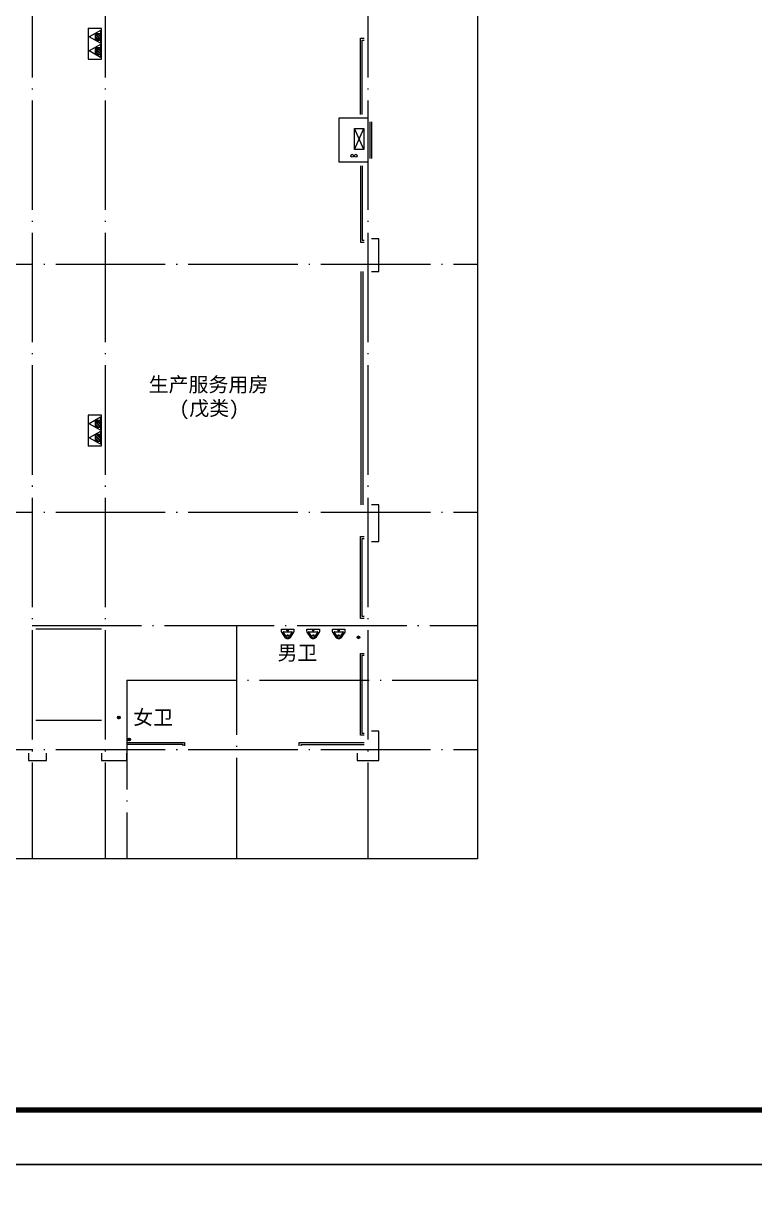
# Model space of a CAD drawing. Extents: x 5412679 to 5683609, y 301830 to 763830.
# Drawn here: x 5484074 to 5504102, y 490118 to 522115 of the extents above; entities that cross this region are included whole.
import ezdxf

# ---------------------------------------------------------------- set-up
doc = ezdxf.new("R2010")
doc.units = 0
doc.header["$LTSCALE"] = 1000
doc.header["$MEASUREMENT"] = 0
doc.linetypes.add('DOTE', pattern=[2.42, 2, -0.2, 0.02, -0.2])
doc.layers.get('Defpoints').update_dxf_attribs({"color": 56})
for name, color, linetype in [('$dl$', 255, 'Continuous'), ('DOTE', 252, 'DOTE'), ('LVTRY', 6, 'Continuous'), ('PUB_TEXT', 7, 'Continuous'), ('PUB_TITLE', 4, 'Continuous'), ('WALL', 30, 'Continuous')]:
    doc.layers.add(name, color=color, linetype=linetype)
doc.styles.add('黑体', font='simhei.ttf', dxfattribs={"width": 0.6})

# ---------------------------------------------------------------- blocks, each defined once
blk = doc.blocks.new('A$C09E87549')
h = blk.add_hatch()
h.set_pattern_fill('ANSI32', color=6, scale=92.565, angle=180, style=0)
h.set_pattern_definition([(225, (650584.016, -313493.7), (24.5450022, -24.5450022), []), (225, (650567.653, -313493.7), (24.5450022, -24.5450022), [])])
h.paths.add_polyline_path([(93, 132), (213, 132), (213, 222), (93, 222)])
h = blk.add_hatch()
h.set_pattern_fill('ANSI32', color=6, scale=92.565, angle=180, style=0)
h.set_pattern_definition([(225, (650829.586, -313493.7), (24.5450022, -24.5450022), []), (225, (650813.222, -313493.7), (24.5450022, -24.5450022), [])])
h.paths.add_polyline_path([(458, 132), (458, 222), (338, 222), (338, 132)])
at = {"color": 6}
for p, q in [((42, 222), (263, 222)), ((42, 222), (153, 26)), ((93, 132), (93, 222)), ((263, 222), (153, 26)), ((213, 132), (213, 222)), ((288, 222), (509, 222)), ((288, 222), (398, 26)), ((338, 132), (338, 222)), ((509, 222), (398, 26)), ((458, 132), (458, 222)), ((213, 132), (93, 132)), ((458, 132), (338, 132))]:
    blk.add_line(p, q, dxfattribs=at)
at = {"color": 6, "ltscale": 0.5, "const_width": 12}
blk.add_lwpolyline([(540, 6), (6, 6), (6, 236), (540, 236), (540, 6)], dxfattribs=at)
at = {"color": 6}
blk.add_lwpolyline([(540, 236), (6, 236), (6, 6), (540, 6)], close=True, dxfattribs=at)
blk = doc.blocks.new('$lvtry$00000219')
at = {"color": 0}
for p, q in [((-124, -91, 0), (-43, -216, 0)), ((-116, -76, 0), (116, -76, 0)), ((43, -216, 0), (124, -91, 0))]:
    blk.add_line(p, q, dxfattribs=at)
at = {"color": 0, "elevation": 0}
blk.add_lwpolyline([(69, -231, -0.57735), (-69, -231), (-162, -88, -0.145378), (-170, -61), (-170, 0), (170, 0), (170, -61, -0.145378), (162, -88)], format="xyb", close=True, dxfattribs=at)
at = {"color": 0}
for centre, radius in [((0, -177, 0), 20), ((0, -38, 0), 17.7)]:
    blk.add_circle(centre, radius, dxfattribs=at)
for centre, radius, start, end in [((-116, -86, 0), 10, 90, 213.0863), ((0, -191, 0), 50, 210, 330), ((116, -86, 0), 10, 326.9137, 90)]:
    blk.add_arc(centre, radius, start, end, dxfattribs=at)
for p in [(0, -38, 0), (0, -177, 0)]:
    blk.add_point(p, dxfattribs=at)

msp = doc.modelspace()

# ---------------------------------------------------------------- hatches: boundary and pattern name
at = {"layer": '$dl$'}
h = msp.add_hatch(dxfattribs=at)
h.set_pattern_fill('ANSI31', color=4, scale=10, style=0)
h.set_pattern_definition([(225, (15426836.217, 3308964.947), (11.225320151, -11.225320151), [])])
h.paths.add_polyline_path([(5493216, 505285, 1), (5493289, 505285, 1)])
h = msp.add_hatch(dxfattribs=at)
h.set_pattern_fill('ANSI31', color=4, scale=10, style=0)
h.set_pattern_definition([(225, (15420269.217, 3306766.947), (11.225320151, -11.225320151), [])])
h.paths.add_polyline_path([(5486650, 503087, 1), (5486722, 503087, 1)])
h = msp.add_hatch(dxfattribs=at)
h.set_pattern_fill('ANSI31', color=4, scale=10, style=0)
h.set_pattern_definition([(225, (15420556.217, 3306164.447), (11.225320151, -11.225320151), [])])
h.paths.add_polyline_path([(5486936, 502485, 1), (5487009, 502485, 1)])

# ---------------------------------------------------------------- linework, layer by layer
at = {"layer": '$dl$', "color": 4}
for centre in [(5493253, 505285), (5486686, 503087), (5486973, 502485)]:
    msp.add_circle(centre, 36, dxfattribs=at)
at = {"linetype": 'ByBlock'}
for p, q in [((5493512, 519412), (5493512, 518412)), ((5493562, 519412), (5493562, 518412)), ((5493612, 519412), (5493612, 518412)), ((5493400, 518657), (5493146, 519236)), ((5493146, 518657), (5493400, 519236)), ((5493328, 508912), (5493328, 515312)), ((5493378, 508912), (5493378, 515312)), ((5486212, 505512), (5484412, 505512)), ((5484412, 503012), (5486212, 503012))]:
    msp.add_line(p, q, dxfattribs=at)
for points in [[(5493306, 519612), (5493306, 521707), (5493412, 521707)], [(5493356, 519612), (5493356, 521657), (5493412, 521657)], [(5493306, 518212), (5493306, 516118), (5493412, 516118)], [(5493356, 518212), (5493356, 516168), (5493412, 516168)], [(5493412, 505803), (5493306, 505803), (5493306, 508046), (5493412, 508046)], [(5493412, 505853), (5493356, 505853), (5493356, 507996), (5493412, 507996)], [(5493412, 502602), (5493306, 502602), (5493306, 504845), (5493412, 504845)], [(5493412, 502652), (5493356, 502652), (5493356, 504795), (5493412, 504795)], [(5486912, 502406), (5488490, 502406), (5488490, 502312)], [(5486912, 502356), (5488440, 502356), (5488440, 502312)], [(5491628, 502312), (5491628, 502401), (5493412, 502401)], [(5491678, 502312), (5491678, 502351), (5493412, 502351)]]:
    msp.add_lwpolyline(points, dxfattribs=at)
msp.add_lwpolyline([(5493146, 519236), (5493400, 519236), (5493400, 518657), (5493146, 518657)], close=True, dxfattribs=at)
for centre in [(5493077, 518486), (5493178, 518486)]:
    msp.add_circle(centre, 38.5, dxfattribs=at)
at = {"layer": 'Defpoints', "ltscale": 2}
msp.add_lwpolyline([(5430512, 545412), (5496512, 545412), (5496512, 499212), (5430512, 499212)], close=True, dxfattribs=at)
at = {"layer": 'DOTE', "ltscale": 1.5}
for p, q in [((5484312, 545412), (5484312, 499212)), ((5486312, 545412), (5486312, 499212)), ((5493512, 545412), (5493512, 499212)), ((5492712, 519512), (5492712, 518312)), ((5493512, 519512), (5492712, 519512)), ((5493512, 518312), (5492712, 518312)), ((5430512, 515512), (5496512, 515512)), ((5430512, 508712), (5496512, 508712)), ((5484312, 505612), (5496512, 505612)), ((5489912, 505612), (5489912, 499212)), ((5486912, 504112), (5486912, 499212)), ((5486912, 504112), (5496512, 504112)), ((5430512, 502212), (5496512, 502212))]:
    msp.add_line(p, q, dxfattribs=at)
at = {"layer": 'PUB_TITLE', "linetype": 'ByBlock'}
for points in [[(5412679, 490830), (5524129, 490830), (5524129, 553830), (5412679, 553830)], [(5412679, 427830), (5524129, 427830), (5524129, 490830), (5412679, 490830)]]:
    msp.add_lwpolyline(points, close=True, dxfattribs=at)
at = {"layer": 'PUB_TITLE', "linetype": 'ByBlock', "const_width": 150}
msp.add_lwpolyline([(5416429, 492330), (5522629, 492330), (5522629, 552330), (5416429, 552330)], close=True, dxfattribs=at)
at = {"layer": 'WALL', "linetype": 'ByBlock'}
for points in [[(5493612, 515312), (5493812, 515312), (5493812, 516212), (5493612, 516212)], [(5493612, 507912), (5493812, 507912), (5493812, 508912), (5493612, 508912)], [(5493212, 502112), (5493212, 501912), (5493812, 501912), (5493812, 502712), (5493612, 502712)], [(5484212, 502112), (5484212, 501912), (5484712, 501912), (5484712, 502112)], [(5486212, 502112), (5486212, 501912), (5486912, 501912), (5486912, 502112)]]:
    msp.add_lwpolyline(points, dxfattribs=at)

# ---------------------------------------------------------------- block references
at = {"ltscale": 0.5, "xscale": 1.579500000196276, "yscale": 1.579500000196276, "zscale": 1.579500000196276, "rotation": 270}
for p in [(5485838, 521986), (5485838, 511383)]:
    msp.add_blockref('A$C09E87549', p, dxfattribs=at)
at = {"layer": 'LVTRY'}
for p in [(5491312, 505512, 0), (5492012, 505512, 0), (5492712, 505512, 0)]:
    msp.add_blockref('$lvtry$00000219', p, dxfattribs=at)

# ---------------------------------------------------------------- texts
at = {"layer": 'PUB_TEXT', "style": '黑体'}
for s, p in [('生产服务用房', (5487507, 512014)), ('(戊类)', (5488346, 511364)), ('男卫', (5491035, 504661)), ('女卫', (5487084, 502890))]:
    msp.add_text(s, height=400, dxfattribs=at).set_placement(p)

doc.saveas('drawing.dxf')
